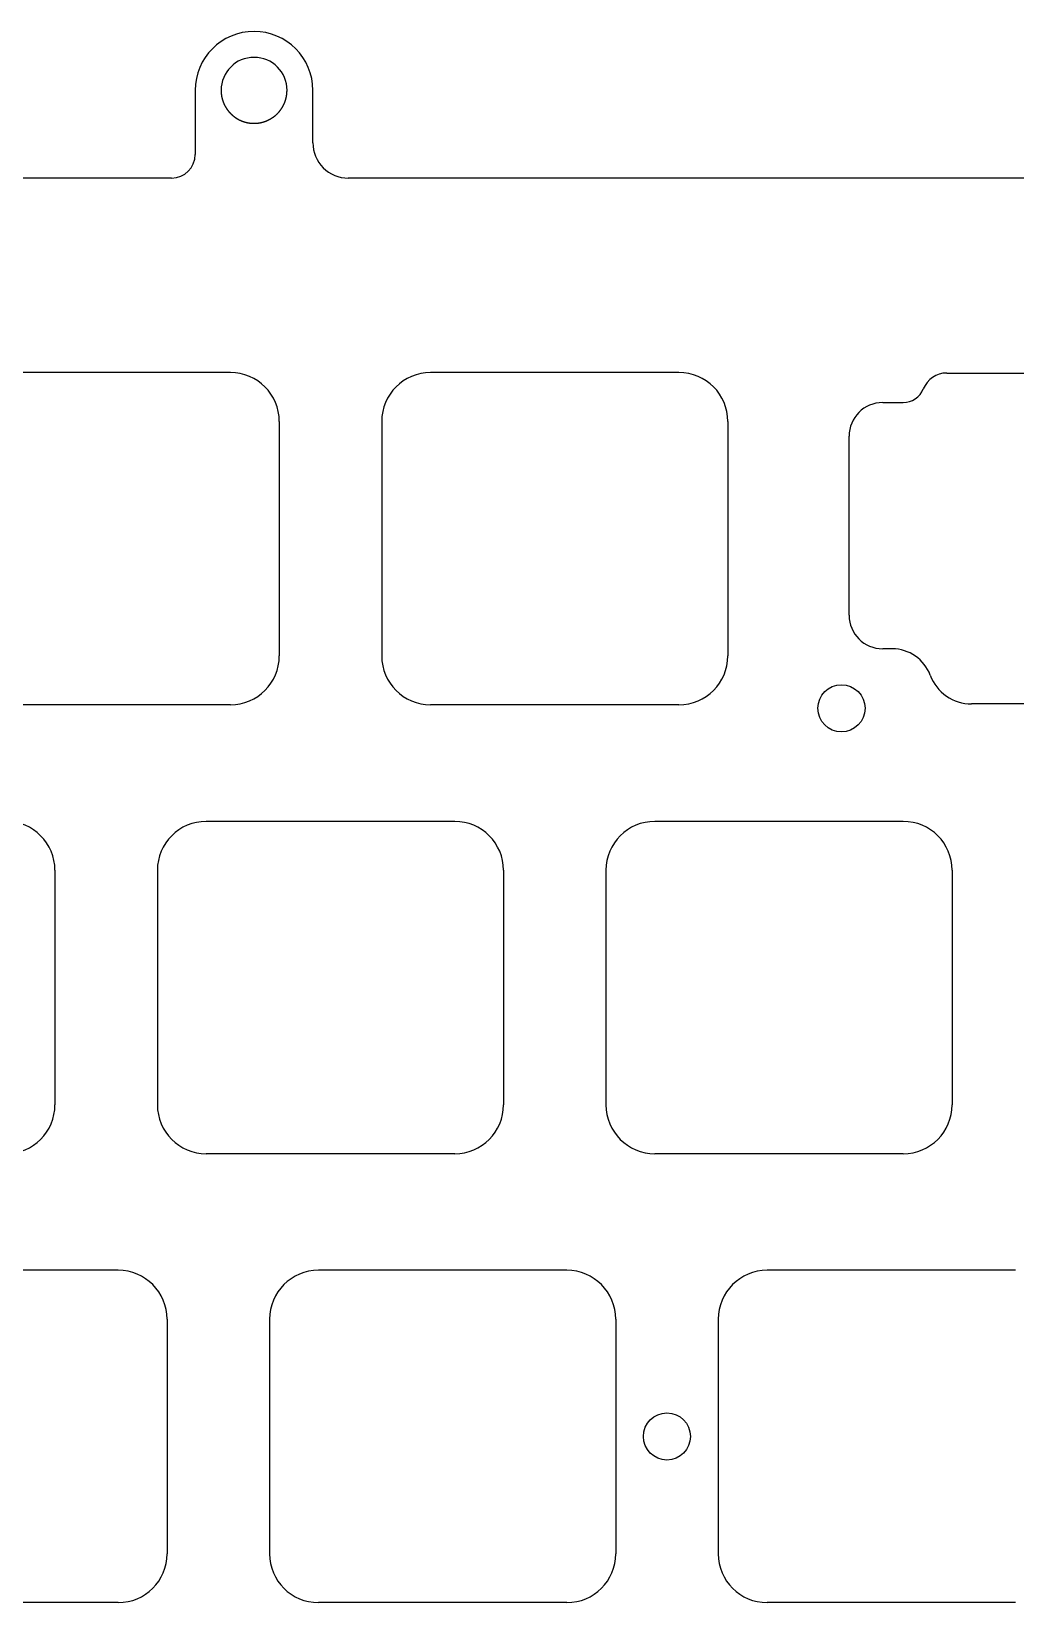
# Model space of a CAD drawing. Header units: millimetres. Extents: x -10 to 277, y -93 to 22.
# Drawn here: x 206.4 to 248.2, y -45.2 to 21.5 of the extents above; entities that cross this region are included whole.
import ezdxf

# ---------------------------------------------------------------- set-up
doc = ezdxf.new("R2010")
doc.units = ezdxf.units.MM
doc.layers.add('Edge.Cuts', color=53, linetype='CONTINUOUS', true_color=0xc8a339)

msp = doc.modelspace()

# ---------------------------------------------------------------- linework, layer by layer
at = {"layer": 'Edge.Cuts', "linetype": 'CONTINUOUS'}
for p, q in [((213.3295, 19.025023), (213.3295, 16.3)), ((214.4295, 19.025023), (214.42951, 19.019647)), ((214.42951, 19.019647), (214.42954, 19.01425)), ((214.42954, 19.01425), (214.429591, 19.008887)), ((214.429591, 19.008887), (214.429661, 19.003504)), ((214.429661, 19.003504), (214.429752, 18.998153)), ((214.429752, 18.998153), (214.429863, 18.992783)), ((214.429863, 18.992783), (214.429993, 18.987445)), ((214.429993, 18.987445), (214.430145, 18.982086)), ((214.430145, 18.982086), (214.430315, 18.976759)), ((214.430315, 18.976759), (214.430506, 18.971413)), ((214.430506, 18.971413), (214.430717, 18.966096)), ((214.430717, 18.966096), (214.430948, 18.960761)), ((214.430948, 18.960761), (214.431198, 18.955454)), ((214.431198, 18.955454), (214.43147, 18.950129)), ((214.43147, 18.950129), (214.43176, 18.944832)), ((214.43176, 18.944832), (214.432071, 18.939518)), ((214.432071, 18.939518), (214.432401, 18.93423)), ((214.432401, 18.93423), (214.432752, 18.928925)), ((214.432752, 18.928925), (214.433122, 18.923646)), ((214.433122, 18.923646), (214.433513, 18.91835)), ((214.433513, 18.91835), (214.433922, 18.913079)), ((214.433922, 18.913079), (214.434353, 18.907792)), ((214.434353, 18.907792), (214.434802, 18.902529)), ((214.434802, 18.902529), (214.435273, 18.89725)), ((214.435273, 18.89725), (214.435762, 18.891994)), ((214.435762, 18.891994), (214.436272, 18.886723)), ((214.436272, 18.886723), (214.436801, 18.881475)), ((214.436801, 18.881475), (214.437351, 18.876212)), ((214.437351, 18.876212), (214.437919, 18.87097)), ((214.437919, 18.87097), (214.43851, 18.865714)), ((214.43851, 18.865714), (214.439117, 18.86048)), ((214.439117, 18.86048), (214.439747, 18.85523)), ((214.439747, 18.85523), (214.440395, 18.850002)), ((214.440395, 18.850002), (214.441065, 18.844759)), ((214.441065, 18.844759), (214.441752, 18.839537)), ((214.441752, 18.839537), (214.442462, 18.8343)), ((214.442462, 18.8343), (214.443189, 18.829084)), ((214.443189, 18.829084), (214.443939, 18.823854)), ((214.443939, 18.823854), (214.444706, 18.818643)), ((214.444706, 18.818643), (214.445495, 18.813418)), ((214.445495, 18.813418), (214.446302, 18.808212)), ((214.446302, 18.808212), (214.447131, 18.802993)), ((214.447131, 18.802993), (214.447978, 18.797793)), ((214.447978, 18.797793), (214.448848, 18.792579)), ((214.448848, 18.792579), (214.449734, 18.787383)), ((214.449734, 18.787383), (214.450644, 18.782174)), ((214.450644, 18.782174), (214.45157, 18.776983)), ((214.45157, 18.776983), (214.45252, 18.771779)), ((214.45252, 18.771779), (214.453486, 18.766592)), ((214.453486, 18.766592), (214.454476, 18.761393)), ((214.454476, 18.761393), (214.455483, 18.75621)), ((214.455483, 18.75621), (214.456512, 18.751016)), ((214.456512, 18.751016), (214.457559, 18.745837)), ((214.457559, 18.745837), (214.458629, 18.740646)), ((214.458629, 18.740646), (214.459716, 18.735471)), ((214.459716, 18.735471), (214.460827, 18.730285)), ((214.460827, 18.730285), (214.461954, 18.725113)), ((214.461954, 18.725113), (214.463105, 18.719931)), ((214.463105, 18.719931), (214.464272, 18.714763)), ((214.464272, 18.714763), (214.465463, 18.709584)), ((214.465463, 18.709584), (214.466672, 18.704419)), ((214.466672, 18.704419), (214.467903, 18.699244)), ((214.467903, 18.699244), (214.469152, 18.694082)), ((214.469152, 18.694082), (214.470424, 18.68891)), ((214.470424, 18.68891), (214.471714, 18.683751)), ((214.471714, 18.683751), (214.473026, 18.678582)), ((214.473026, 18.678582), (214.474357, 18.673427)), ((214.474357, 18.673427), (214.47571, 18.66826)), ((217.182109, 18.663819), (217.184816, 18.674092)), ((217.184816, 18.674092), (217.187442, 18.68437)), ((217.187442, 18.68437), (217.189987, 18.694653)), ((217.189987, 18.694653), (217.192451, 18.704941)), ((217.192451, 18.704941), (217.194835, 18.715235)), ((217.194835, 18.715235), (217.197138, 18.725534)), ((217.197138, 18.725534), (217.199361, 18.73584)), ((217.199361, 18.73584), (217.201505, 18.746152)), ((217.201505, 18.746152), (217.203568, 18.75647)), ((217.203568, 18.75647), (217.205552, 18.766796)), ((217.205552, 18.766796), (217.207456, 18.777129)), ((217.207456, 18.777129), (217.20928, 18.78747)), ((217.20928, 18.78747), (217.211026, 18.797819)), ((217.211026, 18.797819), (217.212692, 18.808177)), ((217.212692, 18.808177), (217.214279, 18.818543)), ((217.214279, 18.818543), (217.215787, 18.828919)), ((217.215787, 18.828919), (217.217216, 18.839305)), ((217.217216, 18.839305), (217.218567, 18.849701)), ((217.218567, 18.849701), (217.219838, 18.860108)), ((217.219838, 18.860108), (217.221031, 18.870527)), ((217.221031, 18.870527), (217.222146, 18.880957)), ((217.222146, 18.880957), (217.223181, 18.891399)), ((217.223181, 18.891399), (217.224139, 18.901855)), ((217.224139, 18.901855), (217.225017, 18.912324)), ((217.225017, 18.912324), (217.225817, 18.922807)), ((217.225817, 18.922807), (217.226539, 18.933305)), ((217.226539, 18.933305), (217.227182, 18.943818)), ((217.227182, 18.943818), (217.227747, 18.954348)), ((217.227747, 18.954348), (217.228233, 18.964895)), ((217.228233, 18.964895), (217.22864, 18.97546)), ((217.22864, 18.97546), (217.228969, 18.986044)), ((217.228969, 18.986044), (217.229219, 18.996647)), ((217.229219, 18.996647), (217.22939, 19.007272)), ((217.22939, 19.007272), (217.229482, 19.017919)), ((217.229482, 19.017919), (217.2295, 19.025023)), ((218.3295, 16.8), (218.3295, 19.025023)), ((214.47571, 18.66826), (214.477081, 18.663107)), ((214.477081, 18.663107), (214.478476, 18.657944)), ((214.478476, 18.657944), (214.479887, 18.652793)), ((214.479887, 18.652793), (214.481323, 18.647633)), ((214.481323, 18.647633), (214.482776, 18.642484)), ((214.482776, 18.642484), (214.484252, 18.637326)), ((214.484252, 18.637326), (214.4855, 18.633023)), ((214.4855, 18.633023), (214.486993, 18.627938)), ((214.486993, 18.627938), (214.488511, 18.622844)), ((214.488511, 18.622844), (214.490043, 18.617769)), ((214.490043, 18.617769), (214.4916, 18.612685)), ((214.4916, 18.612685), (214.493171, 18.607621)), ((214.493171, 18.607621), (214.494766, 18.602548)), ((214.494766, 18.602548), (214.496376, 18.597495)), ((214.496376, 18.597495), (214.498009, 18.592433)), ((214.498009, 18.592433), (214.499657, 18.587392)), ((214.499657, 18.587392), (214.501329, 18.582343)), ((214.501329, 18.582343), (214.503016, 18.577314)), ((214.503016, 18.577314), (214.504726, 18.572277)), ((214.504726, 18.572277), (214.506451, 18.567261)), ((214.506451, 18.567261), (214.508199, 18.562238)), ((214.508199, 18.562238), (214.509961, 18.557235)), ((214.509961, 18.557235), (214.511748, 18.552225)), ((214.511748, 18.552225), (214.513548, 18.547236)), ((214.513548, 18.547236), (214.515372, 18.542241)), ((214.515372, 18.542241), (214.517209, 18.537266)), ((214.517209, 18.537266), (214.519071, 18.532285)), ((214.519071, 18.532285), (214.520946, 18.527324)), ((214.520946, 18.527324), (214.522845, 18.522358)), ((214.522845, 18.522358), (214.524757, 18.517413)), ((214.524757, 18.517413), (214.526693, 18.512462)), ((214.526693, 18.512462), (214.528643, 18.507532)), ((214.528643, 18.507532), (214.530616, 18.502597)), ((214.530616, 18.502597), (214.532603, 18.497683)), ((214.532603, 18.497683), (214.534613, 18.492764)), ((214.534613, 18.492764), (214.536636, 18.487865)), ((214.536636, 18.487865), (214.538683, 18.482963)), ((214.538683, 18.482963), (214.540743, 18.478081)), ((214.540743, 18.478081), (214.542827, 18.473195)), ((214.542827, 18.473195), (214.544923, 18.468329)), ((214.544923, 18.468329), (214.547043, 18.46346)), ((214.547043, 18.46346), (214.549176, 18.458612)), ((214.549176, 18.458612), (214.551333, 18.45376)), ((214.551333, 18.45376), (214.553502, 18.448929)), ((214.553502, 18.448929), (214.555695, 18.444095)), ((214.555695, 18.444095), (214.5579, 18.439281)), ((214.5579, 18.439281), (214.560129, 18.434465)), ((214.560129, 18.434465), (214.562371, 18.429669)), ((214.562371, 18.429669), (214.564635, 18.42487)), ((214.564635, 18.42487), (214.566913, 18.420092)), ((214.566913, 18.420092), (214.569214, 18.415312)), ((214.569214, 18.415312), (214.571527, 18.410552)), ((214.571527, 18.410552), (214.573863, 18.405791)), ((214.573863, 18.405791), (214.576212, 18.401049)), ((214.576212, 18.401049), (214.578584, 18.396306)), ((214.578584, 18.396306), (214.580969, 18.391583)), ((214.580969, 18.391583), (214.583376, 18.386859)), ((214.583376, 18.386859), (214.585796, 18.382155)), ((214.585796, 18.382155), (214.58824, 18.37745)), ((214.58824, 18.37745), (214.590695, 18.372765)), ((214.590695, 18.372765), (214.593173, 18.368078)), ((214.593173, 18.368078), (214.595664, 18.363412)), ((214.595664, 18.363412), (214.598178, 18.358746)), ((214.598178, 18.358746), (214.600704, 18.354099)), ((214.600704, 18.354099), (214.603253, 18.349452)), ((214.603253, 18.349452), (214.605813, 18.344825)), ((214.605813, 18.344825), (214.608398, 18.340197)), ((214.608398, 18.340197), (214.610993, 18.335589)), ((214.610993, 18.335589), (214.613612, 18.330982)), ((214.613612, 18.330982), (214.616243, 18.326394)), ((214.616243, 18.326394), (214.618897, 18.321806)), ((214.618897, 18.321806), (214.621563, 18.317238)), ((214.621563, 18.317238), (214.624252, 18.31267)), ((214.624252, 18.31267), (214.626952, 18.308122)), ((214.626952, 18.308122), (214.629676, 18.303575)), ((214.629676, 18.303575), (214.632411, 18.299046)), ((214.632411, 18.299046), (214.63517, 18.294519)), ((214.63517, 18.294519), (214.63794, 18.290011)), ((214.63794, 18.290011), (214.640733, 18.285505)), ((214.640733, 18.285505), (214.643537, 18.281017)), ((214.643537, 18.281017), (214.646365, 18.276531)), ((214.646365, 18.276531), (214.649204, 18.272063)), ((214.649204, 18.272063), (214.652066, 18.267598)), ((214.652066, 18.267598), (214.65494, 18.263151)), ((214.65494, 18.263151), (214.657836, 18.258706)), ((214.657836, 18.258706), (214.660744, 18.25428)), ((214.660744, 18.25428), (214.663675, 18.249856)), ((214.663675, 18.249856), (214.666618, 18.24545)), ((214.666618, 18.24545), (214.669583, 18.241047)), ((214.669583, 18.241047), (214.67256, 18.236662)), ((214.67256, 18.236662), (214.67556, 18.23228)), ((214.67556, 18.23228), (214.678572, 18.227916)), ((214.678572, 18.227916), (214.681606, 18.223554)), ((214.681606, 18.223554), (214.684651, 18.219211)), ((214.684651, 18.219211), (214.68772, 18.214871)), ((214.68772, 18.214871), (214.6908, 18.210549)), ((214.6908, 18.210549), (214.693902, 18.20623)), ((214.693902, 18.20623), (214.697017, 18.201929)), ((214.697017, 18.201929), (214.700154, 18.19763)), ((214.700154, 18.19763), (214.703302, 18.19335)), ((214.703302, 18.19335), (214.706473, 18.189074)), ((214.706473, 18.189074), (214.7095, 18.185023)), ((214.7095, 18.185023), (214.712627, 18.18087)), ((214.712627, 18.18087), (214.715777, 18.17672)), ((214.715777, 18.17672), (214.718944, 18.172582)), ((214.718944, 18.172582), (214.722133, 18.168447)), ((214.722133, 18.168447), (214.725338, 18.164323)), ((214.725338, 18.164323), (214.728566, 18.160204)), ((214.728566, 18.160204), (214.73181, 18.156097)), ((214.73181, 18.156097), (214.735075, 18.151994)), ((214.735075, 18.151994), (214.738357, 18.147904)), ((214.738357, 18.147904), (214.74166, 18.143818)), ((214.74166, 18.143818), (214.744979, 18.139745)), ((214.744979, 18.139745), (214.74832, 18.135678)), ((214.74832, 18.135678), (214.751675, 18.131623)), ((214.751675, 18.131623), (214.755052, 18.127574)), ((214.755052, 18.127574), (214.758443, 18.123539)), ((214.758443, 18.123539), (214.761856, 18.11951)), ((214.761856, 18.11951), (214.765283, 18.115495)), ((214.765283, 18.115495), (214.768732, 18.111486)), ((214.768732, 18.111486), (214.772194, 18.107492)), ((214.772194, 18.107492), (214.775677, 18.103503)), ((214.775677, 18.103503), (214.779174, 18.09953)), ((214.779174, 18.09953), (214.782692, 18.095564)), ((214.782692, 18.095564), (214.786222, 18.091613)), ((214.786222, 18.091613), (214.789774, 18.087669)), ((214.789774, 18.087669), (214.793338, 18.083741)), ((214.793338, 18.083741), (214.796923, 18.079819)), ((214.796923, 18.079819), (214.80052, 18.075915)), ((214.80052, 18.075915), (214.804138, 18.072017)), ((214.804138, 18.072017), (214.807767, 18.068136)), ((214.807767, 18.068136), (214.811417, 18.064263)), ((214.811417, 18.064263), (214.815078, 18.060406)), ((214.815078, 18.060406), (214.81876, 18.056558)), ((214.81876, 18.056558), (214.822453, 18.052727)), ((214.822453, 18.052727), (214.826166, 18.048904)), ((214.826166, 18.048904), (214.829889, 18.045098)), ((214.829889, 18.045098), (214.833633, 18.041301)), ((214.833633, 18.041301), (214.837387, 18.037522)), ((214.837387, 18.037522), (214.841161, 18.033751)), ((214.841161, 18.033751), (214.844945, 18.029999)), ((214.844945, 18.029999), (214.848748, 18.026256)), ((214.848748, 18.026256), (214.852562, 18.022531)), ((214.852562, 18.022531), (214.856395, 18.018814)), ((214.856395, 18.018814), (214.860237, 18.015117)), ((214.860237, 18.015117), (214.864098, 18.011429)), ((214.864098, 18.011429), (214.867969, 18.00776)), ((214.867969, 18.00776), (214.871859, 18.004101)), ((214.871859, 18.004101), (214.875757, 18.000461)), ((216.780325, 17.997754), (216.788112, 18.005012)), ((216.788112, 18.005012), (216.795845, 18.012328)), ((216.795845, 18.012328), (216.803521, 18.0197)), ((216.803521, 18.0197), (216.81114, 18.027128)), ((216.81114, 18.027128), (216.818701, 18.03461)), ((216.818701, 18.03461), (216.826202, 18.042146)), ((216.826202, 18.042146), (216.833644, 18.049735)), ((216.833644, 18.049735), (216.841024, 18.057375)), ((216.841024, 18.057375), (216.848342, 18.065066)), ((216.848342, 18.065066), (216.855597, 18.072806)), ((216.855597, 18.072806), (216.862788, 18.080595)), ((216.862788, 18.080595), (216.869914, 18.08843)), ((216.869914, 18.08843), (216.876973, 18.096311)), ((216.876973, 18.096311), (216.883965, 18.104237)), ((216.883965, 18.104237), (216.890889, 18.112205)), ((216.890889, 18.112205), (216.897743, 18.120216)), ((216.897743, 18.120216), (216.904527, 18.128266)), ((216.904527, 18.128266), (216.911239, 18.136356)), ((216.911239, 18.136356), (216.917879, 18.144483)), ((216.917879, 18.144483), (216.924445, 18.152646)), ((216.924445, 18.152646), (216.930936, 18.160843)), ((216.930936, 18.160843), (216.937352, 18.169073)), ((216.937352, 18.169073), (216.943691, 18.177335)), ((216.943691, 18.177335), (216.9495, 18.185023)), ((216.9495, 18.185023), (216.95583, 18.19353)), ((216.95583, 18.19353), (216.962092, 18.202078)), ((216.962092, 18.202078), (216.968286, 18.210669)), ((216.968286, 18.210669), (216.974411, 18.2193)), ((216.974411, 18.2193), (216.980468, 18.227973)), ((216.980468, 18.227973), (216.986457, 18.236687)), ((216.986457, 18.236687), (216.992377, 18.245443)), ((216.992377, 18.245443), (216.998228, 18.254239)), ((216.998228, 18.254239), (217.004011, 18.263075)), ((217.004011, 18.263075), (217.009725, 18.271953)), ((217.009725, 18.271953), (217.015371, 18.28087)), ((217.015371, 18.28087), (217.020947, 18.289828)), ((217.020947, 18.289828), (217.026455, 18.298826)), ((217.026455, 18.298826), (217.031893, 18.307863)), ((217.031893, 18.307863), (217.037262, 18.31694)), ((217.037262, 18.31694), (217.042562, 18.326057)), ((217.042562, 18.326057), (217.047793, 18.335212)), ((217.047793, 18.335212), (217.052953, 18.344406)), ((217.052953, 18.344406), (217.058045, 18.353638)), ((217.058045, 18.353638), (217.063066, 18.362909)), ((217.063066, 18.362909), (217.068017, 18.372218)), ((217.068017, 18.372218), (217.072898, 18.381564)), ((217.072898, 18.381564), (217.077708, 18.390947)), ((217.077708, 18.390947), (217.082448, 18.400367)), ((217.082448, 18.400367), (217.087117, 18.409824)), ((217.087117, 18.409824), (217.091715, 18.419316)), ((217.091715, 18.419316), (217.096242, 18.428845)), ((217.096242, 18.428845), (217.100697, 18.438408)), ((217.100697, 18.438408), (217.105081, 18.448006)), ((217.105081, 18.448006), (217.109392, 18.457639)), ((217.109392, 18.457639), (217.113632, 18.467305)), ((217.113632, 18.467305), (217.117799, 18.477004)), ((217.117799, 18.477004), (217.121894, 18.486736)), ((217.121894, 18.486736), (217.125915, 18.4965)), ((217.125915, 18.4965), (217.129864, 18.506295)), ((217.129864, 18.506295), (217.133739, 18.516121)), ((217.133739, 18.516121), (217.13754, 18.525976)), ((217.13754, 18.525976), (217.141268, 18.535861)), ((217.141268, 18.535861), (217.144921, 18.545775)), ((217.144921, 18.545775), (217.148499, 18.555716)), ((217.148499, 18.555716), (217.152002, 18.565684)), ((217.152002, 18.565684), (217.15543, 18.575677)), ((217.15543, 18.575677), (217.158783, 18.585696)), ((217.158783, 18.585696), (217.16206, 18.595739)), ((217.16206, 18.595739), (217.16526, 18.605804)), ((217.16526, 18.605804), (217.168384, 18.615891)), ((217.168384, 18.615891), (217.171431, 18.625999)), ((217.171431, 18.625999), (217.1735, 18.633023)), ((217.1735, 18.633023), (217.176451, 18.643284)), ((217.176451, 18.643284), (217.179321, 18.65355)), ((217.179321, 18.65355), (217.182109, 18.663819)), ((214.875757, 18.000461), (214.879675, 17.99683)), ((214.879675, 17.99683), (214.883601, 17.993219)), ((214.883601, 17.993219), (214.887546, 17.989618)), ((214.887546, 17.989618), (214.891499, 17.986036)), ((214.891499, 17.986036), (214.895471, 17.982465)), ((214.895471, 17.982465), (214.899451, 17.978914)), ((214.899451, 17.978914), (214.903449, 17.975372)), ((214.903449, 17.975372), (214.907455, 17.971852)), ((214.907455, 17.971852), (214.911479, 17.968341)), ((214.911479, 17.968341), (214.915511, 17.964851)), ((214.915511, 17.964851), (214.91956, 17.961371)), ((214.91956, 17.961371), (214.923617, 17.957912)), ((214.923617, 17.957912), (214.927692, 17.954464)), ((214.927692, 17.954464), (214.931773, 17.951037)), ((214.931773, 17.951037), (214.935873, 17.94762)), ((214.935873, 17.94762), (214.939979, 17.944224)), ((214.939979, 17.944224), (214.944103, 17.94084)), ((214.944103, 17.94084), (214.948233, 17.937476)), ((214.948233, 17.937476), (214.95238, 17.934124)), ((214.95238, 17.934124), (214.956534, 17.930793)), ((214.956534, 17.930793), (214.960705, 17.927474)), ((214.960705, 17.927474), (214.964882, 17.924176)), ((214.964882, 17.924176), (214.969076, 17.920889)), ((214.969076, 17.920889), (214.973275, 17.917624)), ((214.973275, 17.917624), (214.977492, 17.914371)), ((214.977492, 17.914371), (214.981714, 17.911139)), ((214.981714, 17.911139), (214.985953, 17.907919)), ((214.985953, 17.907919), (214.990197, 17.904721)), ((214.990197, 17.904721), (214.994458, 17.901535)), ((214.994458, 17.901535), (214.998724, 17.89837)), ((214.998724, 17.89837), (215.003007, 17.895218)), ((215.003007, 17.895218), (215.007293, 17.892088)), ((215.007293, 17.892088), (215.011597, 17.88897)), ((215.011597, 17.88897), (215.015905, 17.885874)), ((215.015905, 17.885874), (215.02023, 17.882791)), ((215.02023, 17.882791), (215.024558, 17.879729)), ((215.024558, 17.879729), (215.028904, 17.876681)), ((215.028904, 17.876681), (215.033252, 17.873654)), ((215.033252, 17.873654), (215.037618, 17.87064)), ((215.037618, 17.87064), (215.041986, 17.867648)), ((215.041986, 17.867648), (215.046372, 17.86467)), ((215.046372, 17.86467), (215.05076, 17.861713)), ((215.05076, 17.861713), (215.055165, 17.858769)), ((215.055165, 17.858769), (215.059572, 17.855848)), ((215.059572, 17.855848), (215.063996, 17.85294)), ((215.063996, 17.85294), (215.068423, 17.850054)), ((215.068423, 17.850054), (215.072866, 17.847182)), ((215.072866, 17.847182), (215.077311, 17.844331)), ((215.077311, 17.844331), (215.081773, 17.841495)), ((215.081773, 17.841495), (215.086237, 17.83868)), ((215.086237, 17.83868), (215.090716, 17.83588)), ((215.090716, 17.83588), (215.095199, 17.833101)), ((215.095199, 17.833101), (215.099696, 17.830336)), ((215.099696, 17.830336), (215.104196, 17.827594)), ((215.104196, 17.827594), (215.108712, 17.824866)), ((215.108712, 17.824866), (215.113229, 17.822159)), ((215.113229, 17.822159), (215.117762, 17.819467)), ((215.117762, 17.819467), (215.122297, 17.816797)), ((215.122297, 17.816797), (215.126847, 17.814141)), ((215.126847, 17.814141), (215.131399, 17.811508)), ((215.131399, 17.811508), (215.135966, 17.808889)), ((215.135966, 17.808889), (215.140535, 17.806292)), ((215.140535, 17.806292), (215.145119, 17.803709)), ((215.145119, 17.803709), (215.149704, 17.801149)), ((215.149704, 17.801149), (215.154305, 17.798603)), ((215.154305, 17.798603), (215.158907, 17.79608)), ((215.158907, 17.79608), (215.163523, 17.793571)), ((215.163523, 17.793571), (215.170676, 17.789729)), ((215.170676, 17.789729), (215.17532, 17.787264)), ((215.17532, 17.787264), (215.179977, 17.784814)), ((215.179977, 17.784814), (215.184646, 17.78238)), ((215.184646, 17.78238), (215.189328, 17.779963)), ((215.189328, 17.779963), (215.194021, 17.777562)), ((215.194021, 17.777562), (215.198727, 17.775177)), ((215.198727, 17.775177), (215.203443, 17.77281)), ((215.203443, 17.77281), (215.208172, 17.770458)), ((215.208172, 17.770458), (215.212911, 17.768124)), ((215.212911, 17.768124), (215.217663, 17.765806)), ((215.217663, 17.765806), (215.222424, 17.763505)), ((215.222424, 17.763505), (215.227197, 17.761221)), ((215.227197, 17.761221), (215.231979, 17.758955)), ((215.231979, 17.758955), (215.236774, 17.756705)), ((215.236774, 17.756705), (215.241576, 17.754474)), ((215.241576, 17.754474), (215.246391, 17.752258)), ((215.246391, 17.752258), (215.251214, 17.750062)), ((215.251214, 17.750062), (215.256048, 17.747882)), ((215.256048, 17.747882), (215.26089, 17.74572)), ((215.26089, 17.74572), (215.265744, 17.743575)), ((215.265744, 17.743575), (215.270604, 17.74145)), ((215.270604, 17.74145), (215.275476, 17.73934)), ((215.275476, 17.73934), (215.280354, 17.737251)), ((215.280354, 17.737251), (215.285243, 17.735178)), ((215.285243, 17.735178), (215.290138, 17.733124)), ((215.290138, 17.733124), (215.295045, 17.731087)), ((215.295045, 17.731087), (215.299956, 17.72907)), ((215.299956, 17.72907), (215.304879, 17.72707)), ((215.304879, 17.72707), (215.309806, 17.72509)), ((215.309806, 17.72509), (215.314744, 17.723127)), ((215.314744, 17.723127), (215.319687, 17.721183)), ((215.319687, 17.721183), (215.32464, 17.719258)), ((215.32464, 17.719258), (215.329597, 17.717352)), ((215.329597, 17.717352), (215.334564, 17.715463)), ((215.334564, 17.715463), (215.339534, 17.713595)), ((215.339534, 17.713595), (215.344515, 17.711744)), ((215.344515, 17.711744), (215.349499, 17.709914)), ((215.349499, 17.709914), (215.354493, 17.708101)), ((215.354493, 17.708101), (215.359489, 17.706309)), ((215.359489, 17.706309), (215.364495, 17.704534)), ((215.364495, 17.704534), (215.369503, 17.70278)), ((215.369503, 17.70278), (215.37452, 17.701044)), ((215.37452, 17.701044), (215.379539, 17.699329)), ((215.379539, 17.699329), (215.384568, 17.697631)), ((215.384568, 17.697631), (215.389598, 17.695954)), ((215.389598, 17.695954), (215.394637, 17.694295)), ((215.394637, 17.694295), (215.399676, 17.692658)), ((215.399676, 17.692658), (215.404725, 17.691038)), ((215.404725, 17.691038), (215.409774, 17.689439)), ((215.409774, 17.689439), (215.414831, 17.687858)), ((215.414831, 17.687858), (215.419889, 17.686299)), ((215.419889, 17.686299), (215.424955, 17.684758)), ((215.424955, 17.684758), (215.430021, 17.683237)), ((215.430021, 17.683237), (215.435095, 17.681736)), ((215.435095, 17.681736), (215.440168, 17.680255)), ((215.440168, 17.680255), (215.445249, 17.678793)), ((215.445249, 17.678793), (215.450329, 17.677352)), ((215.450329, 17.677352), (215.455417, 17.67593)), ((215.455417, 17.67593), (215.460504, 17.674529)), ((215.460504, 17.674529), (215.465598, 17.673146)), ((215.465598, 17.673146), (215.47069, 17.671785)), ((215.47069, 17.671785), (215.47579, 17.670442)), ((215.47579, 17.670442), (215.484884, 17.6681)), ((215.484884, 17.6681), (215.495077, 17.665553)), ((215.495077, 17.665553), (215.505303, 17.663079)), ((215.505303, 17.663079), (215.515561, 17.660681)), ((215.515561, 17.660681), (215.525849, 17.658358)), ((215.525849, 17.658358), (215.536165, 17.65611)), ((215.536165, 17.65611), (215.546509, 17.653938)), ((215.546509, 17.653938), (215.556878, 17.651842)), ((215.556878, 17.651842), (215.562072, 17.650823)), ((215.562072, 17.650823), (215.567272, 17.649824)), ((215.567272, 17.649824), (215.572477, 17.648843)), ((215.572477, 17.648843), (215.577688, 17.647882)), ((215.577688, 17.647882), (215.582904, 17.64694)), ((215.582904, 17.64694), (215.588126, 17.646018)), ((215.588126, 17.646018), (215.593352, 17.645115)), ((215.593352, 17.645115), (215.598583, 17.644232)), ((215.598583, 17.644232), (215.603819, 17.643368)), ((215.603819, 17.643368), (215.609059, 17.642523)), ((215.609059, 17.642523), (215.614303, 17.641698)), ((215.614303, 17.641698), (215.619551, 17.640893)), ((215.619551, 17.640893), (215.624803, 17.640108)), ((215.624803, 17.640108), (215.630059, 17.639342)), ((215.630059, 17.639342), (215.635318, 17.638596)), ((215.635318, 17.638596), (215.64058, 17.637869)), ((215.64058, 17.637869), (215.645845, 17.637163)), ((215.645845, 17.637163), (215.651114, 17.636476)), ((215.651114, 17.636476), (215.656384, 17.635809)), ((215.656384, 17.635809), (215.661658, 17.635162)), ((215.661658, 17.635162), (215.666933, 17.634535)), ((215.666933, 17.634535), (215.672212, 17.633927)), ((215.672212, 17.633927), (215.677491, 17.63334)), ((215.677491, 17.63334), (215.682773, 17.632773)), ((215.682773, 17.632773), (215.688055, 17.632225)), ((215.688055, 17.632225), (215.69334, 17.631697)), ((215.69334, 17.631697), (215.698625, 17.63119)), ((215.698625, 17.63119), (215.703913, 17.630702)), ((215.703913, 17.630702), (215.709199, 17.630235)), ((215.709199, 17.630235), (215.714488, 17.629787)), ((215.714488, 17.629787), (215.719776, 17.62936)), ((215.719776, 17.62936), (215.725066, 17.628953)), ((215.725066, 17.628953), (215.730353, 17.628565)), ((215.730353, 17.628565), (215.735643, 17.628198)), ((215.735643, 17.628198), (215.740931, 17.627851)), ((215.740931, 17.627851), (215.74622, 17.627524)), ((215.74622, 17.627524), (215.751506, 17.627217)), ((215.751506, 17.627217), (215.756794, 17.62693)), ((215.756794, 17.62693), (215.762078, 17.626663)), ((215.762078, 17.626663), (215.767364, 17.626417)), ((215.767364, 17.626417), (215.772646, 17.62619)), ((215.772646, 17.62619), (215.777929, 17.625984)), ((215.777929, 17.625984), (215.783207, 17.625797)), ((215.783207, 17.625797), (215.788486, 17.625631)), ((215.788486, 17.625631), (215.793761, 17.625485)), ((215.793761, 17.625485), (215.799036, 17.625359)), ((215.799036, 17.625359), (215.804306, 17.625253)), ((215.804306, 17.625253), (215.809576, 17.625167)), ((215.809576, 17.625167), (215.814841, 17.625101)), ((215.814841, 17.625101), (215.820106, 17.625055)), ((215.820106, 17.625055), (215.8295, 17.625023)), ((215.8295, 17.625023), (215.840005, 17.625063)), ((215.840005, 17.625063), (215.850522, 17.625183)), ((215.850522, 17.625183), (215.86105, 17.625383)), ((215.86105, 17.625383), (215.871588, 17.625663)), ((215.871588, 17.625663), (215.882135, 17.626024)), ((215.882135, 17.626024), (215.892689, 17.626464)), ((215.892689, 17.626464), (215.903249, 17.626985)), ((215.903249, 17.626985), (215.913813, 17.627586)), ((215.913813, 17.627586), (215.92438, 17.628268)), ((215.92438, 17.628268), (215.934949, 17.629029)), ((215.934949, 17.629029), (215.945518, 17.629871)), ((215.945518, 17.629871), (215.956085, 17.630793)), ((215.956085, 17.630793), (215.966649, 17.631795)), ((215.966649, 17.631795), (215.97721, 17.632877)), ((215.97721, 17.632877), (215.987764, 17.634038)), ((215.987764, 17.634038), (215.998311, 17.635279)), ((215.998311, 17.635279), (216.00885, 17.6366)), ((216.00885, 17.6366), (216.019378, 17.638)), ((216.019378, 17.638), (216.029894, 17.639479)), ((216.029894, 17.639479), (216.040397, 17.641037)), ((216.040397, 17.641037), (216.050885, 17.642674)), ((216.050885, 17.642674), (216.061357, 17.644389)), ((216.061357, 17.644389), (216.066587, 17.645276)), ((216.066587, 17.645276), (216.071812, 17.646182)), ((216.071812, 17.646182), (216.077032, 17.647108)), ((216.077032, 17.647108), (216.082247, 17.648053)), ((216.082247, 17.648053), (216.087456, 17.649018)), ((216.087456, 17.649018), (216.092661, 17.650002)), ((216.092661, 17.650002), (216.09786, 17.651005)), ((216.09786, 17.651005), (216.103053, 17.652027)), ((216.103053, 17.652027), (216.10824, 17.653069)), ((216.10824, 17.653069), (216.113421, 17.65413)), ((216.113421, 17.65413), (216.118595, 17.65521)), ((216.118595, 17.65521), (216.123764, 17.656309)), ((216.123764, 17.656309), (216.128925, 17.657427)), ((216.128925, 17.657427), (216.13408, 17.658564)), ((216.13408, 17.658564), (216.139227, 17.65972)), ((216.139227, 17.65972), (216.144367, 17.660895)), ((216.144367, 17.660895), (216.1495, 17.662088)), ((216.1495, 17.662088), (216.154626, 17.663301)), ((216.154626, 17.663301), (216.159743, 17.664532)), ((216.159743, 17.664532), (216.164852, 17.665782)), ((216.164852, 17.665782), (216.174115, 17.6681)), ((216.174115, 17.6681), (216.184295, 17.670727)), ((216.184295, 17.670727), (216.194466, 17.673433)), ((216.194466, 17.673433), (216.204625, 17.67622)), ((216.204625, 17.67622), (216.214773, 17.679085)), ((216.214773, 17.679085), (216.224906, 17.682031)), ((216.224906, 17.682031), (216.235026, 17.685055)), ((216.235026, 17.685055), (216.245129, 17.688157)), ((216.245129, 17.688157), (216.255216, 17.691338)), ((216.255216, 17.691338), (216.265285, 17.694597)), ((216.265285, 17.694597), (216.275334, 17.697934)), ((216.275334, 17.697934), (216.285363, 17.701349)), ((216.285363, 17.701349), (216.295371, 17.70484)), ((216.295371, 17.70484), (216.305355, 17.708408)), ((216.305355, 17.708408), (216.315315, 17.712052)), ((216.315315, 17.712052), (216.325249, 17.715771)), ((216.325249, 17.715771), (216.335156, 17.719566)), ((216.335156, 17.719566), (216.345035, 17.723436)), ((216.345035, 17.723436), (216.354885, 17.72738)), ((216.354885, 17.72738), (216.364704, 17.731397)), ((216.364704, 17.731397), (216.374491, 17.735488)), ((216.374491, 17.735488), (216.384244, 17.739651)), ((216.384244, 17.739651), (216.393962, 17.743886)), ((216.393962, 17.743886), (216.403644, 17.748193)), ((216.403644, 17.748193), (216.413288, 17.75257)), ((216.413288, 17.75257), (216.422893, 17.757017)), ((216.422893, 17.757017), (216.432458, 17.761534)), ((216.432458, 17.761534), (216.441981, 17.766119)), ((216.441981, 17.766119), (216.451461, 17.770772)), ((216.451461, 17.770772), (216.460896, 17.775492)), ((216.460896, 17.775492), (216.470285, 17.780279)), ((216.470285, 17.780279), (216.479626, 17.785131)), ((216.479626, 17.785131), (216.488323, 17.789729)), ((216.488323, 17.789729), (216.49754, 17.79469)), ((216.49754, 17.79469), (216.506724, 17.799724)), ((216.506724, 17.799724), (216.515877, 17.804831)), ((216.515877, 17.804831), (216.524995, 17.810011)), ((216.524995, 17.810011), (216.534081, 17.815264)), ((216.534081, 17.815264), (216.543132, 17.82059)), ((216.543132, 17.82059), (216.552149, 17.825987)), ((216.552149, 17.825987), (216.561131, 17.831457)), ((216.561131, 17.831457), (216.570077, 17.836998)), ((216.570077, 17.836998), (216.578987, 17.842611)), ((216.578987, 17.842611), (216.587861, 17.848295)), ((216.587861, 17.848295), (216.596697, 17.85405)), ((216.596697, 17.85405), (216.605495, 17.859876)), ((216.605495, 17.859876), (216.614255, 17.865772)), ((216.614255, 17.865772), (216.622976, 17.871738)), ((216.622976, 17.871738), (216.631657, 17.877773)), ((216.631657, 17.877773), (216.640297, 17.883877)), ((216.640297, 17.883877), (216.648897, 17.89005)), ((216.648897, 17.89005), (216.657455, 17.896292)), ((216.657455, 17.896292), (216.665971, 17.902601)), ((216.665971, 17.902601), (216.674444, 17.908978)), ((216.674444, 17.908978), (216.682873, 17.915421)), ((216.682873, 17.915421), (216.691257, 17.921931)), ((216.691257, 17.921931), (216.699597, 17.928507)), ((216.699597, 17.928507), (216.70789, 17.935148)), ((216.70789, 17.935148), (216.716136, 17.941854)), ((216.716136, 17.941854), (216.724335, 17.948624)), ((216.724335, 17.948624), (216.732485, 17.955458)), ((216.732485, 17.955458), (216.740587, 17.962354)), ((216.740587, 17.962354), (216.748638, 17.969313)), ((216.748638, 17.969313), (216.756638, 17.976333)), ((216.756638, 17.976333), (216.764586, 17.983413)), ((216.764586, 17.983413), (216.772482, 17.990554)), ((216.772482, 17.990554), (216.780325, 17.997754)), ((212.3295, 15.3), (54.3705, 15.3)), ((270.6, 15.3), (219.8295, 15.3)), ((214.825, 7.05), (204.275, 7.05)), ((233.875, 7.05), (223.325, 7.05)), ((216.9, 4.975), (216.9, -4.975)), ((221.25, 4.975), (221.25, -4.975)), ((235.95, 4.975), (235.95, -4.975)), ((214.825, -7.05), (204.275, -7.05)), ((233.875, -7.05), (223.325, -7.05)), ((224.35, -12), (213.8, -12)), ((243.4, -12), (232.85, -12)), ((207.375, -14.075), (207.375, -24.025)), ((211.725, -14.075), (211.725, -24.025)), ((226.425, -14.075), (226.425, -24.025)), ((230.775, -14.075), (230.775, -24.025)), ((245.475, -14.075), (245.475, -24.025)), ((224.35, -26.1), (213.8, -26.1)), ((243.4, -26.1), (232.85, -26.1)), ((210.0625, -31.05), (199.5125, -31.05)), ((229.1125, -31.05), (218.5625, -31.05)), ((212.1375, -33.125), (212.1375, -43.075)), ((216.4875, -33.125), (216.4875, -43.075)), ((231.1875, -33.125), (231.1875, -43.075)), ((210.0625, -45.15), (199.5125, -45.15)), ((229.1125, -45.15), (218.5625, -45.15))]:
    msp.add_line(p, q, dxfattribs=at)
at = {"layer": 'Edge.Cuts', "linetype": 'Continuous'}
for p, q in [((245.24718, 7.0276), (269.10242, 7.0276)), ((242.52436, 5.77544), (243.38997, 5.77544)), ((241.09936, -3.25044), (241.09936, 4.35044)), ((242.9284, -4.67544), (242.52436, -4.67544)), ((268.0503, -7.01191), (246.2993, -7.01191)), ((248.16875, -31.05), (237.618749, -31.05)), ((235.54375, -33.125), (235.54375, -43.075001)), ((248.16875, -45.15), (237.61875, -45.15))]:
    msp.add_line(p, q, dxfattribs=at)
at = {"layer": 'Edge.Cuts'}
for centre in [(240.775, -7.2), (233.3625, -38.1)]:
    msp.add_circle(centre, 1, dxfattribs=at)
for centre, radius, start, end in [((215.8295, 19.025023), 2.5, 0, 180), ((215.8295, 19.025023), 1.4, 0, 180), ((219.829499, 16.799999), 1.499999, -180.0000382, -89.9999618), ((212.329497, 16.300003), 1.000003, -89.99982811, -0.00017189), ((214.825, 4.975), 2.075, 0, 90), ((223.325, 4.975), 2.075, 90, 180), ((233.875, 4.975), 2.075, 0, 90), ((245.2472, 5.9526), 1.075006, 90.00106597, 157.97610066), ((243.38997, 6.70385), 0.928411, 270, 337.97729805), ((242.52436, 4.35044), 1.425, 90, 180), ((242.52436, -3.25044), 1.425, 180, 270), ((214.825, -4.975), 2.075, -90, 0), ((223.325, -4.975), 2.075, -180, -90), ((233.875, -4.975), 2.075, -90, 0), ((242.92841, -6.40037), 1.72493, 20.54597615, 90.00033216), ((246.29931, -5.13696), 1.87495, 200.54592343, 269.99969441), ((205.3, -14.075), 2.075, 0, 90), ((213.8, -14.075), 2.075, 90, 180), ((224.35, -14.075), 2.075, 0, 90), ((232.85, -14.075), 2.075, 90, 180), ((243.4, -14.075), 2.075, 0, 90), ((205.3, -24.025), 2.075, -90, 0), ((213.8, -24.025), 2.075, -180, -90), ((224.35, -24.025), 2.075, -90, 0), ((232.85, -24.025), 2.075, -180, -90), ((243.4, -24.025), 2.075, -90, 0), ((210.0625, -33.125), 2.075, 0, 90), ((218.5625, -33.125), 2.075, 90, 180), ((229.1125, -33.125), 2.075, 0, 90), ((237.6188, -33.125), 2.07505, 90.00140823, 180), ((210.0625, -43.075), 2.075, -90, 0), ((218.5625, -43.075), 2.075, -180, -90), ((229.1125, -43.075), 2.075, -90, 0), ((237.6188, -43.075), 2.075, 180.00002761, 269.99861938)]:
    msp.add_arc(centre, radius, start, end, dxfattribs=at)

doc.saveas('drawing.dxf')
